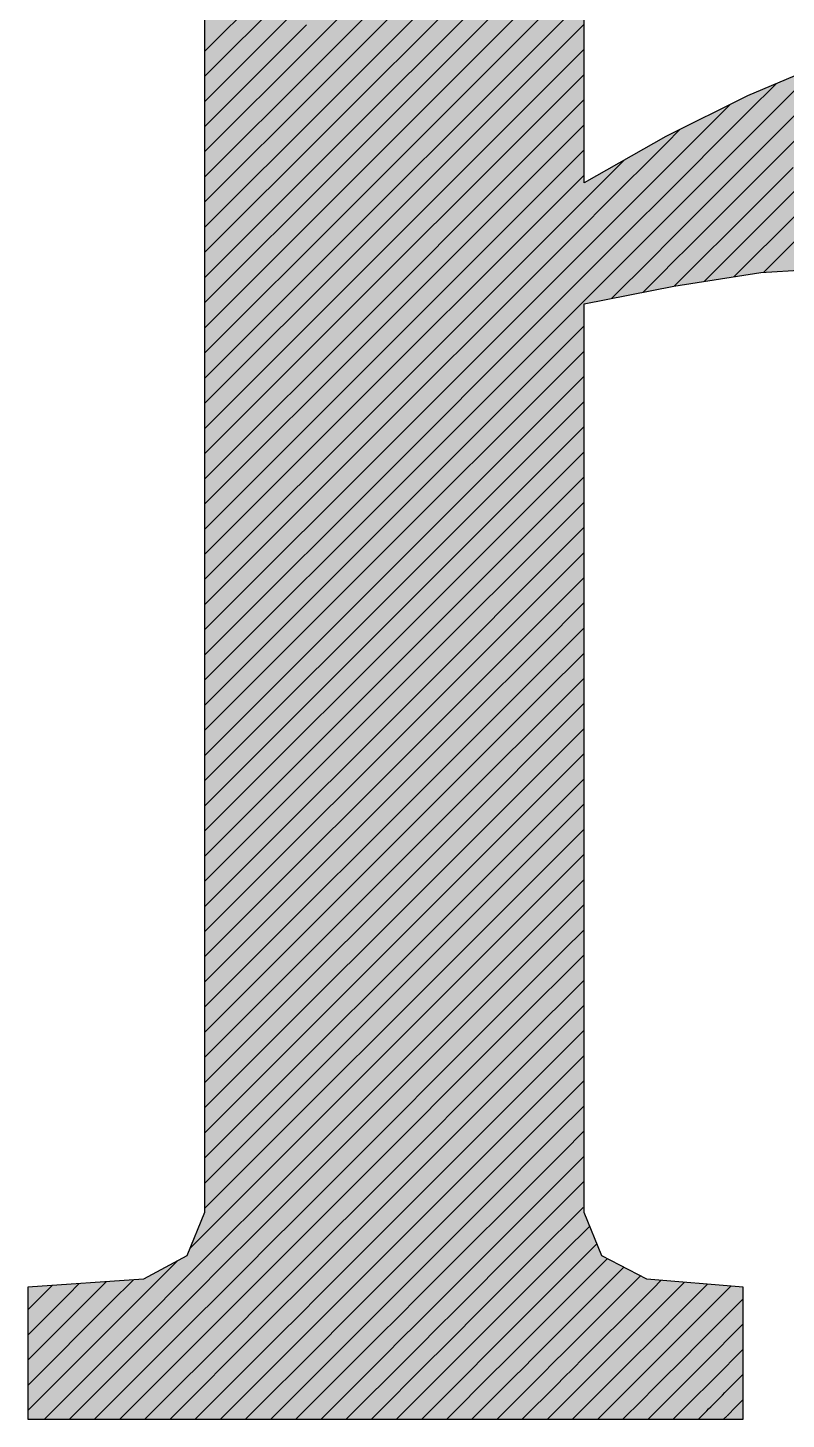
# Model space of a CAD drawing. Extents: x -15895 to 12929, y -2522 to 15173.
# Drawn here: x -8913.61 to -8902.95, y 11082.2 to 11101.75 of the extents above; entities that cross this region are included whole.
import ezdxf

# ---------------------------------------------------------------- set-up
doc = ezdxf.new("R2010")
doc.units = 0
doc.layers.add('MTH-CARIMBO-TXT1', color=1, linetype='Continuous')

msp = doc.modelspace()

# ---------------------------------------------------------------- linework, layer by layer
at = {"layer": 'MTH-CARIMBO-TXT1', "linetype": 'Continuous'}
for p, q in [((-8909.621, 11101.509), (-8907.253, 11103.877)), ((-8909.554, 11101.222), (-8907.227, 11103.549)), ((-8909.487, 11100.936), (-8907.202, 11103.221)), ((-8909.42, 11100.649), (-8907.176, 11102.893)), ((-8907.074, 11101.581), (-8905.788, 11102.867)), ((-8911.121, 11101.423), (-8909.889, 11102.655)), ((-8909.353, 11100.362), (-8907.15, 11102.565)), ((-8907.048, 11101.253), (-8905.788, 11102.513)), ((-8911.121, 11101.069), (-8909.822, 11102.368)), ((-8909.286, 11100.076), (-8907.125, 11102.237)), ((-8911.121, 11100.716), (-8909.755, 11102.082)), ((-8907.022, 11100.925), (-8905.788, 11102.16)), ((-8909.219, 11099.789), (-8907.099, 11101.909)), ((-8911.121, 11100.362), (-8909.688, 11101.795)), ((-8906.997, 11100.597), (-8905.788, 11101.806)), ((-8911.121, 11100.009), (-8909.621, 11101.509)), ((-8909.152, 11099.503), (-8907.074, 11101.581)), ((-8906.971, 11100.269), (-8905.788, 11101.453)), ((-8911.121, 11099.655), (-8909.554, 11101.222)), ((-8909.085, 11099.216), (-8907.048, 11101.253)), ((-8906.946, 11099.941), (-8905.788, 11101.099)), ((-8903.452, 11100.253), (-8902.48, 11101.225)), ((-8911.121, 11099.302), (-8909.487, 11100.936)), ((-8909.018, 11098.929), (-8907.022, 11100.925)), ((-8903.477, 11100.581), (-8903.091, 11100.968)), ((-8906.92, 11099.613), (-8905.788, 11100.746)), ((-8904.617, 11099.795), (-8903.734, 11100.678)), ((-8903.427, 11099.925), (-8902.541, 11100.811)), ((-8911.121, 11098.948), (-8909.42, 11100.649)), ((-8908.951, 11098.643), (-8906.997, 11100.597)), ((-8903.641, 11100.418), (-8903.477, 11100.581)), ((-8911.121, 11098.594), (-8909.353, 11100.362)), ((-8906.894, 11099.285), (-8905.788, 11100.392)), ((-8904.636, 11100.13), (-8904.441, 11100.325)), ((-8904.599, 11099.459), (-8903.641, 11100.418)), ((-8903.402, 11099.596), (-8902.696, 11100.302)), ((-8908.884, 11098.356), (-8906.971, 11100.269)), ((-8905.51, 11099.255), (-8904.636, 11100.13)), ((-8903.863, 11099.842), (-8903.452, 11100.253)), ((-8911.121, 11098.241), (-8909.286, 11100.076)), ((-8908.817, 11098.07), (-8906.946, 11099.941)), ((-8906.869, 11098.958), (-8905.788, 11100.039)), ((-8905.675, 11099.445), (-8905.226, 11099.893)), ((-8904.085, 11099.267), (-8903.427, 11099.925)), ((-8903.006, 11099.284), (-8902.265, 11100.026)), ((-8911.121, 11097.887), (-8909.219, 11099.789)), ((-8905.346, 11099.066), (-8904.617, 11099.795)), ((-8904.581, 11099.124), (-8903.863, 11099.842)), ((-8903.376, 11099.268), (-8902.851, 11099.793)), ((-8903.162, 11098.776), (-8902.229, 11099.708)), ((-8911.121, 11097.534), (-8909.152, 11099.503)), ((-8908.75, 11097.783), (-8906.92, 11099.613)), ((-8906.843, 11098.63), (-8905.788, 11099.685)), ((-8904.307, 11098.691), (-8903.402, 11099.596)), ((-8906.818, 11098.302), (-8905.788, 11099.331)), ((-8905.788, 11099.331), (-8905.675, 11099.445)), ((-8905.182, 11098.877), (-8904.599, 11099.459)), ((-8903.268, 11098.315), (-8902.193, 11099.391)), ((-8911.121, 11097.18), (-8909.085, 11099.216)), ((-8908.683, 11097.496), (-8906.894, 11099.285)), ((-8905.788, 11098.978), (-8905.51, 11099.255)), ((-8905.017, 11098.688), (-8904.581, 11099.124)), ((-8904.563, 11098.789), (-8904.085, 11099.267)), ((-8904.522, 11098.123), (-8903.376, 11099.268)), ((-8903.351, 11098.94), (-8903.006, 11099.284)), ((-8911.121, 11096.827), (-8909.018, 11098.929)), ((-8908.617, 11097.21), (-8906.869, 11098.958)), ((-8906.792, 11097.974), (-8905.788, 11098.978)), ((-8905.788, 11098.624), (-8905.346, 11099.066)), ((-8904.103, 11098.188), (-8903.351, 11098.94)), ((-8905.788, 11098.271), (-8905.182, 11098.877)), ((-8904.853, 11098.498), (-8904.563, 11098.789)), ((-8903.326, 11098.612), (-8903.162, 11098.776)), ((-8911.121, 11096.473), (-8908.951, 11098.643)), ((-8908.55, 11096.923), (-8906.843, 11098.63)), ((-8906.766, 11097.646), (-8905.788, 11098.624)), ((-8905.788, 11097.917), (-8905.017, 11098.688)), ((-8904.544, 11098.454), (-8904.307, 11098.691)), ((-8903.684, 11098.254), (-8903.326, 11098.612)), ((-8911.121, 11096.12), (-8908.884, 11098.356)), ((-8905.402, 11097.95), (-8904.853, 11098.498)), ((-8904.689, 11098.309), (-8904.544, 11098.454)), ((-8908.483, 11096.637), (-8906.818, 11098.302)), ((-8906.741, 11097.318), (-8905.788, 11098.271)), ((-8904.962, 11098.036), (-8904.689, 11098.309)), ((-8911.121, 11095.766), (-8908.817, 11098.07)), ((-8908.416, 11096.35), (-8906.792, 11097.974)), ((-8911.121, 11095.412), (-8908.75, 11097.783)), ((-8906.715, 11096.99), (-8905.788, 11097.917)), ((-8908.349, 11096.064), (-8906.766, 11097.646)), ((-8906.69, 11096.662), (-8905.788, 11097.564)), ((-8911.121, 11095.059), (-8908.683, 11097.496)), ((-8911.121, 11094.705), (-8908.617, 11097.21)), ((-8908.282, 11095.777), (-8906.741, 11097.318)), ((-8906.664, 11096.334), (-8905.788, 11097.21)), ((-8908.215, 11095.49), (-8906.715, 11096.99)), ((-8911.121, 11094.352), (-8908.55, 11096.923)), ((-8906.639, 11096.006), (-8905.788, 11096.857)), ((-8911.121, 11093.998), (-8908.483, 11096.637)), ((-8908.148, 11095.204), (-8906.69, 11096.662)), ((-8906.613, 11095.678), (-8905.788, 11096.503)), ((-8911.121, 11093.645), (-8908.416, 11096.35)), ((-8908.081, 11094.917), (-8906.664, 11096.334)), ((-8911.121, 11093.291), (-8908.349, 11096.064)), ((-8908.014, 11094.631), (-8906.639, 11096.006)), ((-8906.587, 11095.35), (-8905.788, 11096.149)), ((-8906.562, 11095.022), (-8905.788, 11095.796)), ((-8911.121, 11092.938), (-8908.282, 11095.777)), ((-8907.947, 11094.344), (-8906.613, 11095.678)), ((-8911.121, 11092.584), (-8908.215, 11095.49)), ((-8906.536, 11094.694), (-8905.788, 11095.442)), ((-8911.121, 11092.23), (-8908.148, 11095.204)), ((-8907.88, 11094.057), (-8906.587, 11095.35)), ((-8907.813, 11093.771), (-8906.562, 11095.022)), ((-8906.511, 11094.366), (-8905.788, 11095.089)), ((-8911.121, 11091.877), (-8908.081, 11094.917)), ((-8911.121, 11091.523), (-8908.014, 11094.631)), ((-8907.746, 11093.484), (-8906.536, 11094.694)), ((-8906.485, 11094.038), (-8905.788, 11094.735)), ((-8911.121, 11091.17), (-8907.947, 11094.344)), ((-8907.679, 11093.198), (-8906.511, 11094.366)), ((-8906.459, 11093.71), (-8905.788, 11094.382)), ((-8911.121, 11090.816), (-8907.88, 11094.057)), ((-8907.612, 11092.911), (-8906.485, 11094.038)), ((-8906.434, 11093.382), (-8905.788, 11094.028)), ((-8911.121, 11090.463), (-8907.813, 11093.771)), ((-8907.545, 11092.624), (-8906.459, 11093.71)), ((-8906.408, 11093.054), (-8905.788, 11093.675)), ((-8911.121, 11090.109), (-8907.746, 11093.484)), ((-8907.478, 11092.338), (-8906.434, 11093.382)), ((-8906.383, 11092.726), (-8905.788, 11093.321)), ((-8911.121, 11089.756), (-8907.679, 11093.198)), ((-8907.411, 11092.051), (-8906.408, 11093.054)), ((-8911.121, 11089.402), (-8907.612, 11092.911)), ((-8906.357, 11092.398), (-8905.788, 11092.967)), ((-8907.344, 11091.765), (-8906.383, 11092.726)), ((-8911.121, 11089.048), (-8907.545, 11092.624)), ((-8906.331, 11092.07), (-8905.788, 11092.614)), ((-8911.121, 11088.695), (-8907.478, 11092.338)), ((-8907.277, 11091.478), (-8906.357, 11092.398)), ((-8907.21, 11091.192), (-8906.331, 11092.07)), ((-8906.306, 11091.742), (-8905.788, 11092.26)), ((-8911.121, 11088.341), (-8907.411, 11092.051)), ((-8906.28, 11091.414), (-8905.788, 11091.907)), ((-8911.121, 11087.988), (-8907.344, 11091.765)), ((-8907.143, 11090.905), (-8906.306, 11091.742)), ((-8906.255, 11091.086), (-8905.788, 11091.553)), ((-8911.121, 11087.634), (-8907.277, 11091.478)), ((-8907.076, 11090.618), (-8906.28, 11091.414)), ((-8911.121, 11087.281), (-8907.21, 11091.192)), ((-8906.229, 11090.759), (-8905.788, 11091.2)), ((-8911.121, 11086.927), (-8907.143, 11090.905)), ((-8907.009, 11090.332), (-8906.255, 11091.086)), ((-8906.942, 11090.045), (-8906.229, 11090.759)), ((-8906.203, 11090.431), (-8905.788, 11090.846)), ((-8911.121, 11086.574), (-8907.076, 11090.618)), ((-8911.121, 11086.22), (-8907.009, 11090.332)), ((-8906.875, 11089.759), (-8906.203, 11090.431)), ((-8906.178, 11090.103), (-8905.788, 11090.493)), ((-8906.152, 11089.775), (-8905.788, 11090.139)), ((-8911.121, 11085.866), (-8906.942, 11090.045)), ((-8906.808, 11089.472), (-8906.178, 11090.103)), ((-8911.121, 11085.513), (-8906.875, 11089.759)), ((-8906.741, 11089.185), (-8906.152, 11089.775)), ((-8906.127, 11089.447), (-8905.788, 11089.786)), ((-8911.121, 11085.159), (-8906.808, 11089.472)), ((-8906.674, 11088.899), (-8906.127, 11089.447)), ((-8906.101, 11089.119), (-8905.788, 11089.432)), ((-8910.822, 11085.104), (-8906.741, 11089.185)), ((-8906.608, 11088.612), (-8906.101, 11089.119)), ((-8906.076, 11088.791), (-8905.788, 11089.078)), ((-8910.469, 11085.104), (-8906.674, 11088.899)), ((-8906.541, 11088.326), (-8906.076, 11088.791)), ((-8910.115, 11085.104), (-8906.608, 11088.612)), ((-8906.05, 11088.463), (-8905.788, 11088.725)), ((-8906.474, 11088.039), (-8906.05, 11088.463)), ((-8906.024, 11088.135), (-8905.788, 11088.371)), ((-8909.762, 11085.104), (-8906.541, 11088.326)), ((-8909.408, 11085.104), (-8906.474, 11088.039)), ((-8906.407, 11087.753), (-8906.024, 11088.135)), ((-8905.999, 11087.807), (-8905.788, 11088.018)), ((-8906.34, 11087.466), (-8905.999, 11087.807)), ((-8909.055, 11085.104), (-8906.407, 11087.753)), ((-8905.973, 11087.479), (-8905.788, 11087.664)), ((-8908.701, 11085.104), (-8906.34, 11087.466)), ((-8906.273, 11087.179), (-8905.973, 11087.479)), ((-8908.348, 11085.104), (-8906.273, 11087.179)), ((-8905.948, 11087.151), (-8905.788, 11087.311)), ((-8906.206, 11086.893), (-8905.948, 11087.151)), ((-8907.994, 11085.104), (-8906.206, 11086.893)), ((-8906.139, 11086.606), (-8905.922, 11086.823)), ((-8905.922, 11086.823), (-8905.788, 11086.957)), ((-8907.641, 11085.104), (-8906.139, 11086.606)), ((-8905.896, 11086.495), (-8905.788, 11086.604)), ((-8906.072, 11086.32), (-8905.896, 11086.495)), ((-8907.287, 11085.104), (-8906.072, 11086.32)), ((-8905.871, 11086.167), (-8905.788, 11086.25)), ((-8906.933, 11085.104), (-8906.005, 11086.033)), ((-8906.005, 11086.033), (-8905.871, 11086.167)), ((-8905.938, 11085.746), (-8905.845, 11085.839)), ((-8905.845, 11085.839), (-8905.788, 11085.896)), ((-8906.58, 11085.104), (-8905.938, 11085.746)), ((-8906.226, 11085.104), (-8905.871, 11085.46)), ((-8905.871, 11085.46), (-8905.82, 11085.511)), ((-8905.82, 11085.511), (-8905.788, 11085.543)), ((-8910.905, 11085.022), (-8910.852, 11085.075)), ((-8910.852, 11085.075), (-8910.822, 11085.104)), ((-8910.65, 11084.924), (-8910.533, 11085.04)), ((-8910.533, 11085.04), (-8910.469, 11085.104)), ((-8910.215, 11085.005), (-8910.115, 11085.104)), ((-8909.896, 11084.97), (-8909.762, 11085.104)), ((-8909.577, 11084.935), (-8909.408, 11085.104)), ((-8909.259, 11084.9), (-8909.055, 11085.104)), ((-8908.94, 11084.865), (-8908.701, 11085.104)), ((-8908.622, 11084.83), (-8908.348, 11085.104)), ((-8908.303, 11084.796), (-8907.994, 11085.104)), ((-8907.984, 11084.761), (-8907.641, 11085.104)), ((-8907.666, 11084.726), (-8907.287, 11085.104)), ((-8907.347, 11084.691), (-8906.933, 11085.104)), ((-8907.028, 11084.656), (-8906.58, 11085.104)), ((-8906.71, 11084.621), (-8906.226, 11085.104)), ((-8906.391, 11084.586), (-8905.873, 11085.104)), ((-8905.873, 11085.104), (-8905.804, 11085.173)), ((-8911.325, 11084.602), (-8910.905, 11085.022)), ((-8911.146, 11084.427), (-8910.65, 11084.924)), ((-8910.394, 11084.825), (-8910.215, 11085.005)), ((-8910.139, 11084.727), (-8909.896, 11084.97)), ((-8909.883, 11084.629), (-8909.577, 11084.935)), ((-8909.628, 11084.531), (-8909.259, 11084.9)), ((-8909.372, 11084.433), (-8908.94, 11084.865)), ((-8906.072, 11084.551), (-8905.71, 11084.913)), ((-8910.873, 11084.347), (-8910.394, 11084.825)), ((-8910.599, 11084.267), (-8910.139, 11084.727)), ((-8909.117, 11084.335), (-8908.622, 11084.83)), ((-8908.861, 11084.237), (-8908.303, 11084.796)), ((-8908.606, 11084.139), (-8907.984, 11084.761)), ((-8908.35, 11084.041), (-8907.666, 11084.726)), ((-8908.095, 11083.943), (-8907.347, 11084.691)), ((-8907.839, 11083.845), (-8907.028, 11084.656)), ((-8905.754, 11084.516), (-8905.608, 11084.662)), ((-8910.326, 11084.187), (-8909.883, 11084.629)), ((-8910.053, 11084.106), (-8909.628, 11084.531)), ((-8907.584, 11083.747), (-8906.71, 11084.621)), ((-8907.328, 11083.649), (-8906.391, 11084.586)), ((-8907.073, 11083.551), (-8906.072, 11084.551)), ((-8906.818, 11083.453), (-8905.754, 11084.516)), ((-8905.486, 11084.431), (-8905.463, 11084.453)), ((-8911.801, 11084.126), (-8911.507, 11084.419)), ((-8911.515, 11084.059), (-8911.146, 11084.427)), ((-8911.228, 11083.992), (-8910.873, 11084.347)), ((-8910.941, 11083.925), (-8910.599, 11084.267)), ((-8909.779, 11084.026), (-8909.372, 11084.433)), ((-8909.506, 11083.946), (-8909.117, 11084.335)), ((-8906.562, 11083.354), (-8905.486, 11084.431)), ((-8905.322, 11084.241), (-8905.23, 11084.333)), ((-8913.338, 11084.004), (-8913.264, 11084.077)), ((-8913.039, 11083.948), (-8912.883, 11084.104)), ((-8912.741, 11083.893), (-8912.503, 11084.131)), ((-8912.442, 11083.838), (-8912.123, 11084.158)), ((-8912.144, 11083.783), (-8911.801, 11084.126)), ((-8911.845, 11083.728), (-8911.515, 11084.059)), ((-8910.655, 11083.858), (-8910.326, 11084.187)), ((-8910.368, 11083.791), (-8910.053, 11084.106)), ((-8909.233, 11083.866), (-8908.861, 11084.237)), ((-8908.959, 11083.786), (-8908.606, 11084.139)), ((-8906.307, 11083.256), (-8905.322, 11084.241)), ((-8906.051, 11083.158), (-8905.157, 11084.052)), ((-8905.157, 11084.052), (-8904.996, 11084.213)), ((-8904.819, 11084.037), (-8904.705, 11084.151)), ((-8904.674, 11083.828), (-8904.379, 11084.123)), ((-8904.53, 11083.619), (-8904.053, 11084.095)), ((-8904.386, 11083.409), (-8903.727, 11084.068)), ((-8913.606, 11083.735), (-8913.338, 11084.004)), ((-8913.606, 11083.381), (-8913.039, 11083.948)), ((-8913.606, 11083.028), (-8912.741, 11083.893)), ((-8911.547, 11083.673), (-8911.228, 11083.992)), ((-8911.248, 11083.618), (-8910.941, 11083.925)), ((-8910.95, 11083.563), (-8910.655, 11083.858)), ((-8910.082, 11083.724), (-8909.779, 11084.026)), ((-8909.795, 11083.657), (-8909.506, 11083.946)), ((-8909.508, 11083.59), (-8909.233, 11083.866)), ((-8908.686, 11083.705), (-8908.35, 11084.041)), ((-8908.413, 11083.625), (-8908.095, 11083.943)), ((-8905.796, 11083.06), (-8904.993, 11083.863)), ((-8904.993, 11083.863), (-8904.819, 11084.037)), ((-8904.242, 11083.2), (-8903.551, 11083.89)), ((-8913.606, 11082.674), (-8912.442, 11083.838)), ((-8913.606, 11082.321), (-8912.144, 11083.783)), ((-8913.374, 11082.199), (-8911.845, 11083.728)), ((-8913.021, 11082.199), (-8911.547, 11083.673)), ((-8910.651, 11083.508), (-8910.368, 11083.791)), ((-8910.353, 11083.453), (-8910.082, 11083.724)), ((-8909.222, 11083.523), (-8908.959, 11083.786)), ((-8908.935, 11083.456), (-8908.686, 11083.705)), ((-8908.139, 11083.545), (-8907.839, 11083.845)), ((-8907.866, 11083.465), (-8907.584, 11083.747)), ((-8905.54, 11082.962), (-8904.829, 11083.673)), ((-8904.829, 11083.673), (-8904.674, 11083.828)), ((-8912.667, 11082.199), (-8911.248, 11083.618)), ((-8912.314, 11082.199), (-8910.95, 11083.563)), ((-8911.96, 11082.199), (-8910.651, 11083.508)), ((-8910.054, 11083.398), (-8909.795, 11083.657)), ((-8909.756, 11083.343), (-8909.508, 11083.59)), ((-8909.457, 11083.288), (-8909.222, 11083.523)), ((-8908.648, 11083.389), (-8908.413, 11083.625)), ((-8908.362, 11083.322), (-8908.139, 11083.545)), ((-8908.075, 11083.255), (-8907.866, 11083.465)), ((-8907.593, 11083.385), (-8907.328, 11083.649)), ((-8907.319, 11083.304), (-8907.073, 11083.551)), ((-8905.285, 11082.864), (-8904.665, 11083.484)), ((-8904.665, 11083.484), (-8904.53, 11083.619)), ((-8904.097, 11082.991), (-8903.551, 11083.537)), ((-8911.607, 11082.199), (-8910.353, 11083.453)), ((-8911.253, 11082.199), (-8910.054, 11083.398)), ((-8910.9, 11082.199), (-8909.756, 11083.343)), ((-8910.546, 11082.199), (-8909.457, 11083.288)), ((-8909.158, 11083.233), (-8908.935, 11083.456)), ((-8908.86, 11083.178), (-8908.648, 11083.389)), ((-8908.561, 11083.123), (-8908.362, 11083.322)), ((-8907.789, 11083.189), (-8907.593, 11083.385)), ((-8907.502, 11083.122), (-8907.319, 11083.304)), ((-8907.046, 11083.224), (-8906.818, 11083.453)), ((-8906.773, 11083.144), (-8906.562, 11083.354)), ((-8905.029, 11082.766), (-8904.501, 11083.294)), ((-8904.501, 11083.294), (-8904.386, 11083.409)), ((-8910.193, 11082.199), (-8909.158, 11083.233)), ((-8909.839, 11082.199), (-8908.86, 11083.178)), ((-8909.485, 11082.199), (-8908.561, 11083.123)), ((-8908.263, 11083.068), (-8908.075, 11083.255)), ((-8907.964, 11083.013), (-8907.789, 11083.189)), ((-8907.666, 11082.958), (-8907.502, 11083.122)), ((-8907.215, 11083.055), (-8907.046, 11083.224)), ((-8906.929, 11082.988), (-8906.773, 11083.144)), ((-8906.499, 11083.064), (-8906.307, 11083.256)), ((-8906.226, 11082.984), (-8906.051, 11083.158)), ((-8904.774, 11082.668), (-8904.337, 11083.105)), ((-8904.337, 11083.105), (-8904.242, 11083.2)), ((-8903.953, 11082.782), (-8903.551, 11083.183)), ((-8909.132, 11082.199), (-8908.263, 11083.068)), ((-8908.778, 11082.199), (-8907.964, 11083.013)), ((-8908.425, 11082.199), (-8907.666, 11082.958)), ((-8908.071, 11082.199), (-8907.367, 11082.903)), ((-8907.367, 11082.903), (-8907.215, 11083.055)), ((-8907.069, 11082.848), (-8906.929, 11082.988)), ((-8906.77, 11082.792), (-8906.642, 11082.921)), ((-8906.642, 11082.921), (-8906.499, 11083.064)), ((-8906.356, 11082.854), (-8906.226, 11082.984)), ((-8906.069, 11082.787), (-8905.952, 11082.903)), ((-8905.952, 11082.903), (-8905.796, 11083.06)), ((-8905.679, 11082.823), (-8905.54, 11082.962)), ((-8904.518, 11082.57), (-8904.172, 11082.916)), ((-8904.172, 11082.916), (-8904.097, 11082.991)), ((-8907.718, 11082.199), (-8907.069, 11082.848)), ((-8907.364, 11082.199), (-8906.77, 11082.792)), ((-8907.011, 11082.199), (-8906.472, 11082.737)), ((-8906.657, 11082.199), (-8906.173, 11082.682)), ((-8906.472, 11082.737), (-8906.356, 11082.854)), ((-8906.173, 11082.682), (-8906.069, 11082.787)), ((-8905.875, 11082.627), (-8905.782, 11082.72)), ((-8905.782, 11082.72), (-8905.679, 11082.823)), ((-8905.496, 11082.653), (-8905.406, 11082.743)), ((-8905.406, 11082.743), (-8905.285, 11082.864)), ((-8905.132, 11082.663), (-8905.029, 11082.766)), ((-8904.263, 11082.472), (-8904.008, 11082.726)), ((-8904.008, 11082.726), (-8903.953, 11082.782)), ((-8903.809, 11082.572), (-8903.551, 11082.83)), ((-8906.303, 11082.199), (-8905.875, 11082.627)), ((-8905.95, 11082.199), (-8905.576, 11082.572)), ((-8905.596, 11082.199), (-8905.278, 11082.517)), ((-8905.576, 11082.572), (-8905.496, 11082.653)), ((-8905.278, 11082.517), (-8905.209, 11082.586)), ((-8905.209, 11082.586), (-8905.132, 11082.663)), ((-8904.979, 11082.462), (-8904.923, 11082.519)), ((-8904.923, 11082.519), (-8904.859, 11082.583)), ((-8904.859, 11082.583), (-8904.774, 11082.668)), ((-8904.636, 11082.452), (-8904.586, 11082.502)), ((-8904.586, 11082.502), (-8904.518, 11082.57)), ((-8904.007, 11082.374), (-8903.844, 11082.537)), ((-8903.844, 11082.537), (-8903.809, 11082.572)), ((-8905.243, 11082.199), (-8904.979, 11082.462)), ((-8904.889, 11082.199), (-8904.681, 11082.407)), ((-8904.681, 11082.407), (-8904.636, 11082.452)), ((-8904.536, 11082.199), (-8904.382, 11082.352)), ((-8904.382, 11082.352), (-8904.349, 11082.385)), ((-8904.349, 11082.385), (-8904.312, 11082.422)), ((-8904.312, 11082.422), (-8904.263, 11082.472)), ((-8904.182, 11082.199), (-8904.084, 11082.297)), ((-8904.084, 11082.297), (-8904.063, 11082.318)), ((-8904.063, 11082.318), (-8904.039, 11082.342)), ((-8904.039, 11082.342), (-8904.007, 11082.374)), ((-8903.752, 11082.276), (-8903.68, 11082.347)), ((-8903.68, 11082.347), (-8903.664, 11082.363)), ((-8903.664, 11082.363), (-8903.551, 11082.476)), ((-8903.829, 11082.199), (-8903.785, 11082.242)), ((-8903.776, 11082.251), (-8903.766, 11082.262)), ((-8903.766, 11082.262), (-8903.752, 11082.276))]:
    msp.add_line(p, q, dxfattribs=at)
for points in [[(-8900.034, 11101.926), (-8901.238, 11101.639), (-8902.404, 11101.257), (-8903.494, 11100.798), (-8904.641, 11100.225), (-8905.788, 11099.575), (-8905.788, 11111.56)], [(-8911.121, 11107.928), (-8911.121, 11085.104), (-8911.37, 11084.493), (-8911.981, 11084.168), (-8913.606, 11084.053), (-8913.606, 11082.199), (-8903.551, 11082.199), (-8903.551, 11084.053), (-8904.909, 11084.168), (-8905.539, 11084.493), (-8905.788, 11085.104), (-8905.788, 11097.874), (-8904.526, 11098.122), (-8903.303, 11098.313), (-8902.079, 11098.39)]]:
    msp.add_lwpolyline(points, dxfattribs=at)
for points in [[(-8905.788, 11085.104), (-8907.852, 11111.56), (-8911.121, 11107.928)], [(-8905.788, 11111.56), (-8907.852, 11111.56), (-8905.788, 11085.104)], [(-8905.788, 11099.575), (-8905.788, 11111.56), (-8905.788, 11097.874)], [(-8905.788, 11097.874), (-8905.788, 11111.56), (-8905.788, 11085.104)], [(-8911.121, 11085.104), (-8905.788, 11085.104), (-8911.121, 11107.928)], [(-8903.303, 11098.313), (-8902.404, 11101.257), (-8903.494, 11100.798)], [(-8902.079, 11098.39), (-8902.404, 11101.257), (-8903.303, 11098.313)], [(-8903.494, 11100.798), (-8904.641, 11100.225), (-8904.526, 11098.122)], [(-8903.494, 11100.798), (-8904.526, 11098.122), (-8903.303, 11098.313)], [(-8904.641, 11100.225), (-8905.788, 11099.575), (-8904.526, 11098.122)], [(-8904.526, 11098.122), (-8905.788, 11099.575), (-8905.788, 11097.874)], [(-8903.551, 11082.199), (-8911.121, 11085.104), (-8911.37, 11084.493)], [(-8903.551, 11082.199), (-8905.539, 11084.493), (-8911.121, 11085.104)], [(-8911.121, 11085.104), (-8905.539, 11084.493), (-8905.788, 11085.104)], [(-8903.551, 11082.199), (-8911.37, 11084.493), (-8911.981, 11084.168)], [(-8903.551, 11082.199), (-8904.909, 11084.168), (-8905.539, 11084.493)], [(-8903.551, 11082.199), (-8911.981, 11084.168), (-8913.606, 11084.053)], [(-8903.551, 11082.199), (-8913.606, 11084.053), (-8913.606, 11082.199)], [(-8903.551, 11082.199), (-8903.551, 11084.053), (-8904.909, 11084.168)]]:
    msp.add_solid(points, dxfattribs=at)

doc.saveas('drawing.dxf')
